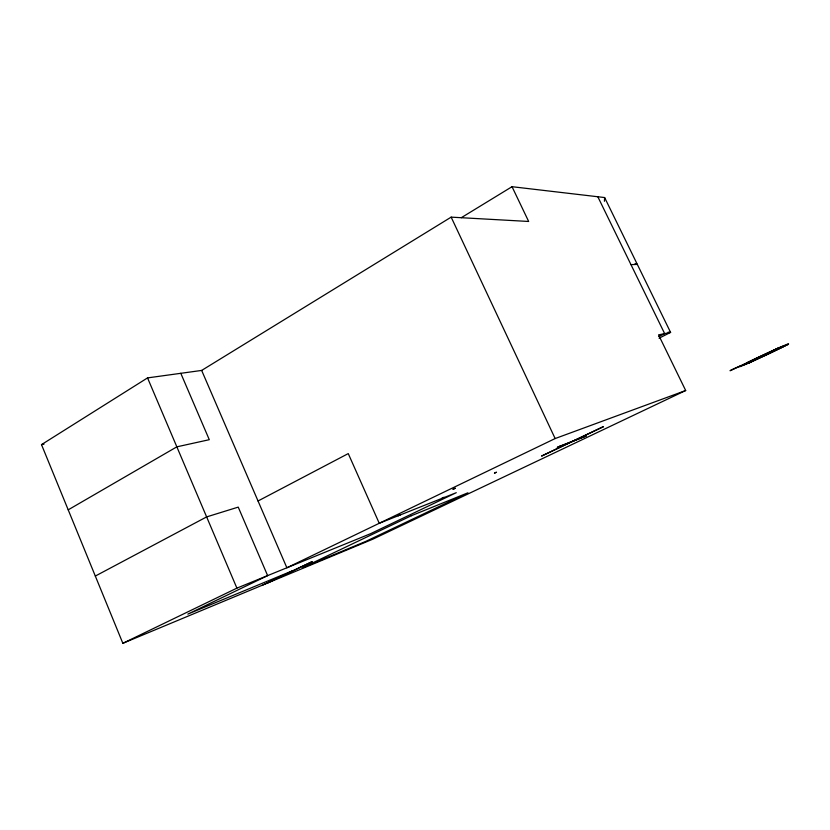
<?xml version="1.0" encoding="UTF-8"?>
<svg xmlns="http://www.w3.org/2000/svg" width="830" height="830" viewBox="0 0 830 830"><rect width="100%" height="100%" fill="white"/><g stroke="black" fill="none" stroke-linecap="round" stroke-linejoin="round"><path stroke-width="1.25" d="M604.427 201.285L604.624 197.55L512.027 186.698L461.283 217.709M398.172 515.679L400.247 514.725L398.11 515.7M604.624 197.55L670.588 332.394L658.553 334.874L685.684 390.515L372.877 539.158L122.85 643.302L41.5 444.621L147.543 377.899L201.659 370.429L451.157 217.138L528.668 221.465L512.027 186.698M68.205 509.838L176.842 446.841L209.285 439.693L180.795 373.303M95.315 576.062L206.629 516.903L238.231 507.12L267.634 575.615L187.85 614.107L292.938 570.584M258.037 500.988L348.258 453.595L379.248 523.284L456.282 492.688L370.647 533.659L236.903 588.128L122.85 643.302M748.764 363.177L779.152 347.49M658.875 336.534L664.654 333.619L597.818 196.751M659.072 338.194L670.588 332.394L668.088 332.197M685.684 390.515L555.146 438.551L286.879 567.782L201.659 370.429M262.923 584.953L312.267 561.599L267.021 583.251M788.5 344.336L747.82 362.482A22.96 0.56 -25 0 1 782.285 346.504A22.96 0.56 -25 0 1 764.845 355.541A22.96 0.56 -25 0 1 744.105 364.401L761.681 356.506M41.5 444.621L44.032 444.133M630.966 264.625L637.336 264.428L635.095 263.473M451.157 217.138L555.146 438.551M147.543 377.899L236.903 588.128M453.087 489.244L455.245 488.258L453.087 489.244M442.11 498.218L444.071 497.326L442.141 498.197M494.483 473.121L496.475 472.208L494.524 473.1M733.668 368.831L730.037 370.72L740.9 365.843A27.006 0.654 -25 0 0 764.949 355.593A27.006 0.654 -25 0 0 785.471 344.958A27.006 0.654 -25 0 0 744.583 363.924L733.668 368.831M411.348 515.721L302.826 567.575L365.542 541.513L467.933 492.802L411.348 515.721M559.524 446.322L557.221 447.422L586.281 435.978L559.524 446.322M602.57 427.004L541.565 456.075L603.514 426.641L602.57 427.004"/></g></svg>
